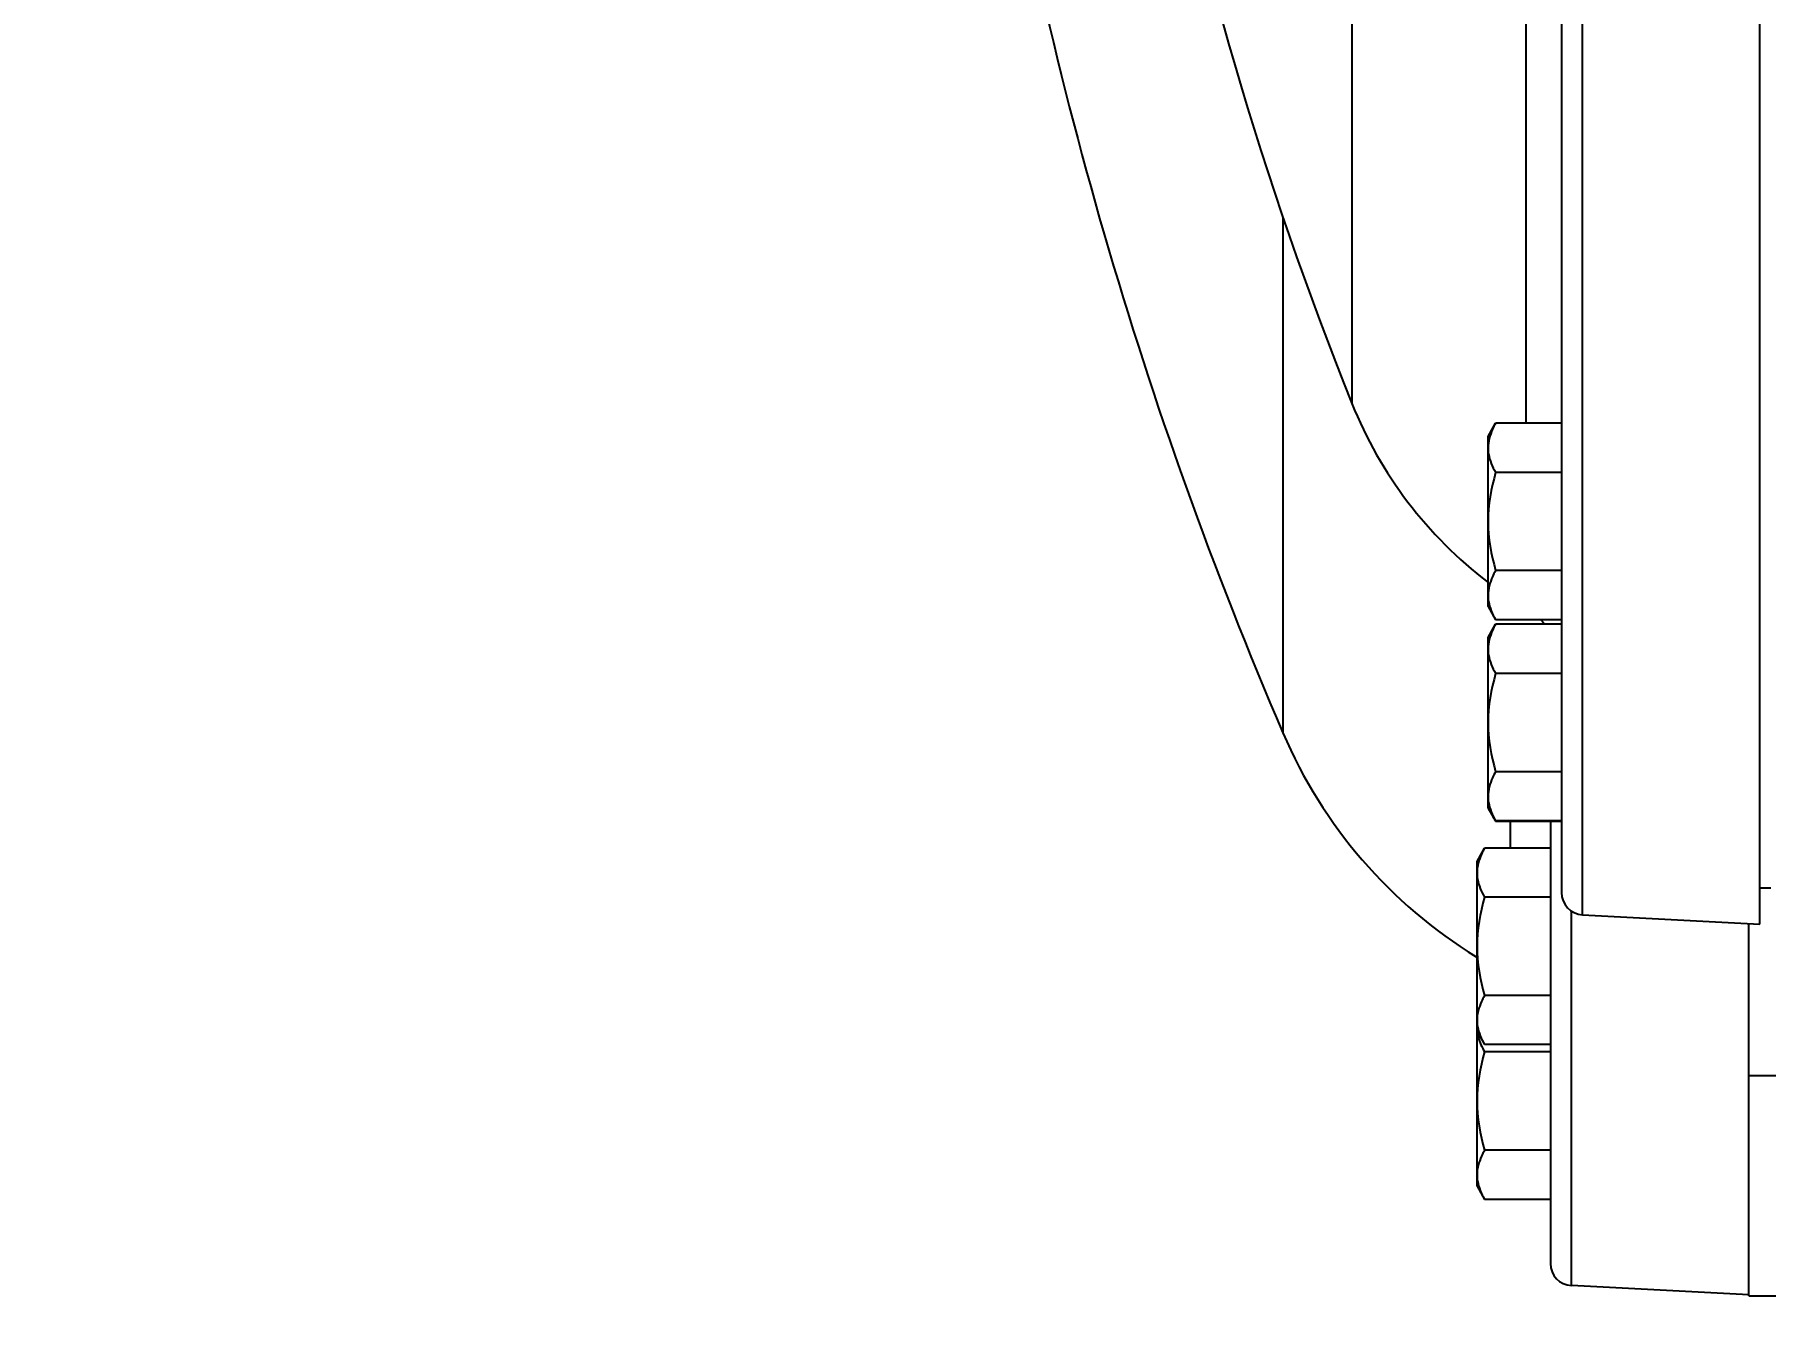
# Model space of a CAD drawing. Header units: millimetres. Extents: x 0 to 10500, y 0 to 7425.
# Drawn here: x 1737.3 to 1972.9, y 1855.2 to 2029.4 of the extents above; entities that cross this region are included whole.
import ezdxf

# ---------------------------------------------------------------- set-up
doc = ezdxf.new("R2010")
doc.units = ezdxf.units.MM
doc.header["$LTSCALE"] = 577.5
doc.layers.get('0').update_dxf_attribs({"linetype": 'CONTINUOUS'})
doc.layers.add('02___PRT_ALL_AXES', color=7, linetype='CONTINUOUS')
doc.layers.add('AXES', color=7, linetype='CONTINUOUS')
doc.styles.add('TEXTSTYLE_2', font='txt', dxfattribs={"width": 0.8})
doc.dimstyles.new('DIMSTYLE_1', dxfattribs={"dimtxt": 75, "dimasz": 3.5, "dimexe": 1.5, "dimexo": 1.5, "dimgap": 18.75, "dimtad": 1, "dimdec": 1, "dimtxsty": 'TEXTSTYLE_2', "dimblk": '_FILLED', "dimblk1": '_FILLED', "dimblk2": '_FILLED', "dimcen": 0.09, "dimadec": 1, "dimazin": 2, "dimtp": 0.1, "dimtm": 0.1, "dimtfac": 1, "dimtdec": 1, "dimtofl": 0, "dimtmove": 0, "dimatfit": 3, "dimldrblk": '_FILLED', "dimfxl": 1, "dimtolj": 1, "dimarcsym": 0})

# ---------------------------------------------------------------- blocks, each defined once
blk = doc.blocks.new('_FILLED')
at = {"color": 0, "linetype": 'ByBlock'}
blk.add_solid([(0, 0), (-1, 0.214), (-1, -0.214)], dxfattribs=at)
blk = doc.blocks.new('*D7')
at = {"color": 2, "linetype": 'Continuous', "transparency": 16777216}
for p, q in [((766.71, 2608.73), (681.85, 2608.73)), ((683.35, 2608.73), (683.35, 2129.73)), ((976.56, 2608.73), (818.98, 2608.73)), ((683.35, 1650.73), (683.35, 2129.73)), ((2711.14, 1650.73), (681.85, 1650.73))]:
    blk.add_line(p, q, dxfattribs=at)
at = {"color": 2, "linetype": 'Continuous', "transparency": 16777216, "xscale": 3.5, "yscale": 3.5, "zscale": 3.5}
for p, rotation in [((683.35, 2608.73), 90), ((683.35, 1650.73), 270)]:
    blk.add_blockref('_FILLED', p, dxfattribs=dict(at, rotation=rotation))
at = {"color": 2, "linetype": 'Continuous', "transparency": 16777216, "insert": (589.6, 2129.73), "char_height": 75, "width": 180, "attachment_point": 2, "rotation": 90, "line_spacing_factor": 0.9, "style": 'TEXTSTYLE_2'}
blk.add_mtext('958', dxfattribs=at)
blk = doc.blocks.new('*D8')
at = {"color": 2, "linetype": 'Continuous', "transparency": 16777216}
for p, q in [((2711.14, 2533.73), (889.89, 2533.73)), ((891.39, 2533.73), (891.39, 2129.73)), ((891.39, 1725.73), (891.39, 2129.73)), ((2711.14, 1725.73), (889.89, 1725.73))]:
    blk.add_line(p, q, dxfattribs=at)
at = {"color": 2, "linetype": 'Continuous', "transparency": 16777216, "xscale": 3.5, "yscale": 3.5, "zscale": 3.5}
for p, rotation in [((891.39, 2533.73), 90), ((891.39, 1725.73), 270)]:
    blk.add_blockref('_FILLED', p, dxfattribs=dict(at, rotation=rotation))
at = {"color": 2, "linetype": 'Continuous', "transparency": 16777216, "insert": (797.64, 2129.73), "char_height": 75, "width": 180, "attachment_point": 2, "rotation": 90, "line_spacing_factor": 0.9, "style": 'TEXTSTYLE_2'}
blk.add_mtext('808', dxfattribs=at)
blk = doc.blocks.new('*D9')
at = {"color": 2, "linetype": 'Continuous', "transparency": 16777216}
for p, q in [((747.82, 2633.73), (501.66, 2633.73)), ((503.16, 2633.73), (503.16, 2129.73)), ((503.16, 1625.73), (503.16, 2129.73)), ((2586.14, 1625.73), (501.66, 1625.73))]:
    blk.add_line(p, q, dxfattribs=at)
at = {"color": 2, "linetype": 'Continuous', "transparency": 16777216, "xscale": 3.5, "yscale": 3.5, "zscale": 3.5}
for p, rotation in [((503.16, 2633.73), 90), ((503.16, 1625.73), 270)]:
    blk.add_blockref('_FILLED', p, dxfattribs=dict(at, rotation=rotation))
at = {"color": 2, "linetype": 'Continuous', "transparency": 16777216, "insert": (409.41, 2129.73), "char_height": 75, "width": 240, "attachment_point": 2, "rotation": 90, "line_spacing_factor": 0.9, "style": 'TEXTSTYLE_2'}
blk.add_mtext('1008', dxfattribs=at)

msp = doc.modelspace()

# ---------------------------------------------------------------- linework, layer by layer
at = {"color": 7, "linetype": 'Continuous'}
for p, q in [((1947.99, 1909.6), (1947.99, 2419.86)), ((1972.14, 1908.33), (1972.14, 2421.12)), ((1916.61, 2073.31), (1916.61, 1979.2)), ((1945.14, 2067.59), (1945.14, 1912.6)), ((1940.31, 1976.5), (1940.31, 2033.9)), ((1907.22, 2004.6), (1907.22, 1934.34)), ((1938.2, 1918.66), (1938.2, 1922.38)), ((1943.64, 1922.38), (1943.64, 1862.1)), ((1946.49, 1859.1), (1946.49, 1910.1)), ((1947.99, 1909.6), (1972.14, 1908.33)), ((1970.64, 1857.73), (1970.64, 1908.41)), ((1970.64, 1887.73), (1998.64, 1887.73)), ((1970.64, 1857.83), (1946.49, 1859.1)), ((1970.64, 1857.73), (1998.64, 1857.73))]:
    msp.add_line(p, q, dxfattribs=at)
for centre, radius, start, end in [((1935.14, 1942.78), 10, 39.4209, 44.188), ((1948.14, 1912.6), 3, 180, 267), ((1946.64, 1862.1), 3, 180, 267)]:
    msp.add_arc(centre, radius, start, end, dxfattribs=at)
at = {"layer": '02___PRT_ALL_AXES', "color": 7, "linetype": 'Continuous'}
for p, q in [((1935.14, 1974.71), (1936.18, 1976.5)), ((1935.14, 1951.54), (1935.14, 1974.71)), ((1945.14, 1976.5), (1936.18, 1976.5)), ((1945.14, 1969.81), (1936.18, 1969.81)), ((1945.14, 1956.44), (1936.18, 1956.44)), ((1935.14, 1951.54), (1936.18, 1949.75)), ((1935.14, 1947.34), (1936.18, 1949.13)), ((1945.14, 1949.75), (1936.18, 1949.75)), ((1945.14, 1949.13), (1936.18, 1949.13)), ((1935.14, 1924.09), (1935.14, 1947.34)), ((1945.14, 1942.44), (1936.18, 1942.44)), ((1945.14, 1929.07), (1936.18, 1929.07)), ((1935.14, 1924.17), (1936.18, 1922.38)), ((1935.14, 1924.09), (1936.14, 1922.36)), ((1945.14, 1922.38), (1936.18, 1922.38)), ((1945.14, 1922.3), (1936.18, 1922.3)), ((1933.64, 1916.86), (1934.68, 1918.66)), ((1943.64, 1918.66), (1934.68, 1918.66)), ((1933.64, 1872.64), (1933.64, 1916.86)), ((1943.64, 1911.97), (1934.68, 1911.97)), ((1943.64, 1898.59), (1934.68, 1898.59)), ((1933.64, 1893.7), (1934.68, 1891.91)), ((1933.68, 1893.63), (1933.69, 1893.6)), ((1943.64, 1891.91), (1934.68, 1891.91)), ((1943.64, 1890.91), (1934.68, 1890.91)), ((1943.64, 1877.54), (1934.68, 1877.54)), ((1933.64, 1872.64), (1934.68, 1870.85)), ((1943.64, 1870.85), (1934.68, 1870.85))]:
    msp.add_line(p, q, dxfattribs=at)
msp.add_arc((1946.36, 1928.18), 11.76, 209.654, 210.0007, dxfattribs=at)
for points, knots in [([(1936.18, 1976.5), (1936.02, 1976.23), (1935.48, 1975.2), (1935.14, 1974.02), (1935.14, 1973.16)], [0, 0, 0, 0, 0.263017, 1, 1, 1, 1]), ([(1935.14, 1973.16), (1935.14, 1972.87), (1935.24, 1971.7), (1935.73, 1970.59), (1936.18, 1969.81)], [0, 0, 0, 0, 0.241275, 1, 1, 1, 1]), ([(1936.18, 1956.44), (1936.02, 1956.17), (1935.48, 1955.14), (1935.14, 1953.96), (1935.14, 1953.09)], [0, 0, 0, 0, 0.263017, 1, 1, 1, 1]), ([(1935.14, 1953.09), (1935.14, 1952.81), (1935.24, 1951.63), (1935.73, 1950.52), (1936.18, 1949.75)], [0, 0, 0, 0, 0.241275, 1, 1, 1, 1]), ([(1936.18, 1949.13), (1936.02, 1948.86), (1935.48, 1947.83), (1935.14, 1946.65), (1935.14, 1945.79)], [0, 0, 0, 0, 0.263017, 1, 1, 1, 1]), ([(1935.14, 1945.79), (1935.14, 1945.5), (1935.24, 1944.33), (1935.73, 1943.22), (1936.18, 1942.44)], [0, 0, 0, 0, 0.241275, 1, 1, 1, 1]), ([(1936.18, 1929.07), (1936.02, 1928.8), (1935.48, 1927.77), (1935.14, 1926.59), (1935.14, 1925.72)], [0, 0, 0, 0, 0.263017, 1, 1, 1, 1]), ([(1935.14, 1925.72), (1935.14, 1925.44), (1935.24, 1924.26), (1935.73, 1923.15), (1936.18, 1922.38)], [0, 0, 0, 0, 0.241275, 1, 1, 1, 1]), ([(1934.68, 1918.66), (1934.52, 1918.39), (1933.98, 1917.36), (1933.64, 1916.18), (1933.64, 1915.31)], [0, 0, 0, 0, 0.263017, 1, 1, 1, 1]), ([(1933.64, 1915.31), (1933.64, 1915.03), (1933.74, 1913.85), (1934.23, 1912.74), (1934.68, 1911.97)], [0, 0, 0, 0, 0.241275, 1, 1, 1, 1]), ([(1934.68, 1898.59), (1934.52, 1898.33), (1933.98, 1897.29), (1933.64, 1896.12), (1933.64, 1895.25)], [0, 0, 0, 0, 0.263017, 1, 1, 1, 1]), ([(1933.64, 1895.25), (1933.64, 1894.97), (1933.74, 1893.79), (1934.23, 1892.68), (1934.68, 1891.91)], [0, 0, 0, 0, 0.241275, 1, 1, 1, 1]), ([(1933.69, 1893.6), (1933.72, 1893.37), (1933.9, 1892.43), (1934.31, 1891.54), (1934.68, 1890.91)], [0, 0, 0, 0, 0.241319, 1, 1, 1, 1]), ([(1934.68, 1877.54), (1934.52, 1877.27), (1933.98, 1876.24), (1933.64, 1875.06), (1933.64, 1874.19)], [0, 0, 0, 0, 0.263017, 1, 1, 1, 1]), ([(1933.64, 1874.19), (1933.64, 1873.91), (1933.74, 1872.73), (1934.23, 1871.62), (1934.68, 1870.85)], [0, 0, 0, 0, 0.241275, 1, 1, 1, 1])]:
    msp.add_open_spline(points, degree=3, knots=knots, dxfattribs=at)
for points in [[(1936.18, 1969.81), (1935.55, 1967.65), (1935.14, 1965.38), (1935.14, 1963.13)], [(1935.14, 1963.13), (1935.14, 1960.87), (1935.55, 1958.61), (1936.18, 1956.44)], [(1936.18, 1942.44), (1935.55, 1940.28), (1935.14, 1938.01), (1935.14, 1935.76)], [(1935.14, 1935.76), (1935.14, 1933.5), (1935.55, 1931.23), (1936.18, 1929.07)], [(1935.77, 1923.08), (1935.88, 1922.84), (1936.01, 1922.6), (1936.14, 1922.36)], [(1934.68, 1911.97), (1934.05, 1909.8), (1933.64, 1907.54), (1933.64, 1905.28)], [(1933.64, 1905.28), (1933.64, 1903.03), (1934.05, 1900.76), (1934.68, 1898.59)], [(1934.68, 1890.91), (1934.05, 1888.75), (1933.64, 1886.48), (1933.64, 1884.23)], [(1933.64, 1884.23), (1933.64, 1881.97), (1934.05, 1879.71), (1934.68, 1877.54)]]:
    msp.add_open_spline(points, degree=3, dxfattribs=at)
at = {"layer": 'AXES', "color": 7, "linetype": 'Continuous'}
msp.add_line((1973.64, 1913.23), (1972.14, 1913.23), dxfattribs=at)
for centre, radius, start, end in [((2443.39, 2164.73), 583.57, 189.08239, 203.25341), ((2377.83, 2164.73), 497.13, 190.6677, 201.9135), ((1970.14, 2000.73), 57.7, 201.9135, 232.6458), ((1968.64, 1960.73), 66.85, 203.2534, 238.2965)]:
    msp.add_arc(centre, radius, start, end, dxfattribs=at)

# ---------------------------------------------------------------- dimensions: what is measured, and where the dimension line sits
at = {"color": 2, "linetype": 'Continuous'}
for base, p1, p2, angle, text, picture, middle in [((503.16, 1625.73), (749.32, 2633.73), (2587.64, 1625.73), 270, '1008', '*D9', (503.16, 2131.6)), ((683.35, 2608.73), (2712.64, 1650.73), (978.06, 2608.73), 90, '958', '*D7', (683.35, 2131.6)), ((891.39, 1725.73), (2712.64, 2533.73), (2712.64, 1725.73), 270, '808', '*D8', (891.39, 2129.73))]:
    dim = msp.add_linear_dim(base=base, p1=p1, p2=p2, angle=angle, text=text, dimstyle='DIMSTYLE_1', dxfattribs=at)
    dim.commit()
    dim.dimension.update_dxf_attribs({"geometry": picture, "text_midpoint": middle, "dimtype": 160})

doc.saveas('drawing.dxf')
